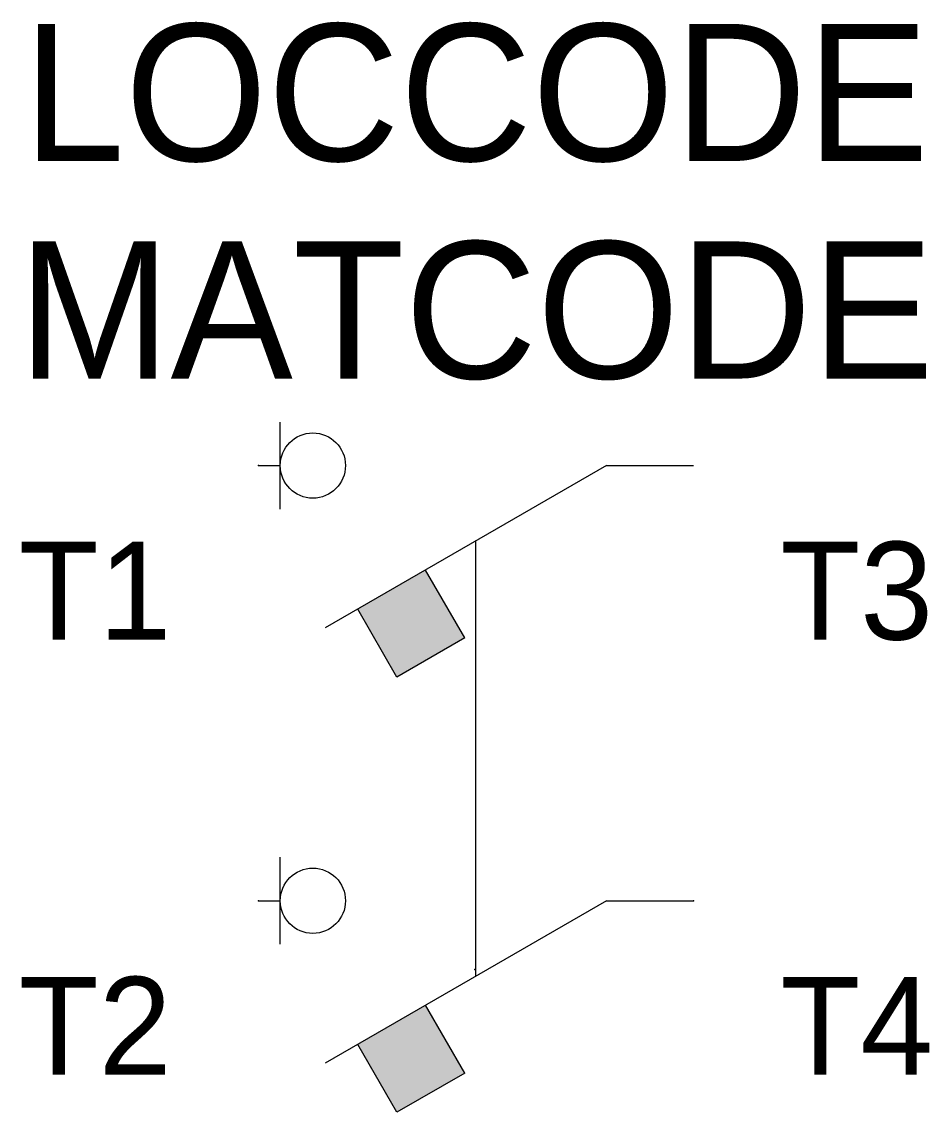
# Model space of a CAD drawing. Extents: x -10.4 to 10.4, y -4.9 to 20.2.
import ezdxf
from ezdxf.enums import TextEntityAlignment as Align

# ---------------------------------------------------------------- set-up
doc = ezdxf.new("R2010")
doc.units = 0
doc.linetypes.add('DASHED', pattern=[0])
doc.layers.get('0').update_dxf_attribs({"linetype": 'CONTINUOUS'})
for name, color, linetype in [('A', 7, 'CONTINUOUS'), ('C', 6, 'CONTINUOUS'), ('T2', 1, 'CONTINUOUS')]:
    doc.layers.add(name, color=color, linetype=linetype)

msp = doc.modelspace()

# ---------------------------------------------------------------- linework, layer by layer
at = {"color": 0}
for p, q in [((-4.5, 9), (-4.5, 11)), ((-5, 10), (-4.5, 10)), ((3, 10), (-3.464, 6.268)), ((3, 10), (5, 10)), ((-0.257, 6.041), (-1.157, 7.6)), ((-1.816, 5.141), (-2.716, 6.7)), ((-0.257, 6.041), (-1.816, 5.141)), ((-4.5, -1), (-4.5, 1)), ((-5, 0), (-4.5, 0)), ((3, 0), (-3.464, -3.732)), ((3, 0), (5, 0)), ((-0.257, -3.959), (-1.157, -2.4)), ((-1.816, -4.859), (-2.716, -3.3)), ((-0.257, -3.959), (-1.816, -4.859))]:
    msp.add_line(p, q, dxfattribs=at)
at = {"color": 0, "linetype": 'DASHED'}
msp.add_line((0, -1.724), (0, 8.276), dxfattribs=at)
at = {"color": 0}
for centre in [(-3.75, 10), (-3.75, 0)]:
    msp.add_circle(centre, 0.75, dxfattribs=at)
for points in [[(-2.716, 6.7), (-1.816, 5.141), (-1.157, 7.6), (-0.257, 6.041)], [(-2.716, -3.3), (-1.816, -4.859), (-1.157, -2.4), (-0.257, -3.959)]]:
    msp.add_solid(points, dxfattribs=at)
at = {"layer": 'A', "color": 0, "linetype": 'DASHED'}
msp.add_point((-0.025, -1.579), dxfattribs=at)
at = {"layer": 'C', "color": 0}
msp.add_point((-5, 10), dxfattribs=at)
at = {"layer": 'C', "color": 0, "linetype": 'DASHED'}
for p in [(-5, 0), (5, 0)]:
    msp.add_point(p, dxfattribs=at)

# ---------------------------------------------------------------- texts
at = {"color": 0, "linetype": 'CONTINUOUS'}
for tag, p in [('LOCCODE', (0, 17)), ('MATCODE', (0, 12))]:
    msp.add_attdef(tag, text='', height=3.15, dxfattribs=at).set_placement(p, align=Align.CENTER)
at = {"layer": 'T2', "color": 0, "linetype": 'CONTINUOUS'}
for tag, p in [('T3', (7, 6)), ('T4', (7, -4))]:
    msp.add_attdef(tag, p, '', height=2.25, dxfattribs=at)
for tag, p in [('T1', (-7, 6)), ('T2', (-7, -4))]:
    msp.add_attdef(tag, text='', height=2.25, dxfattribs=at).set_placement(p, align=Align.RIGHT)

doc.saveas('drawing.dxf')
